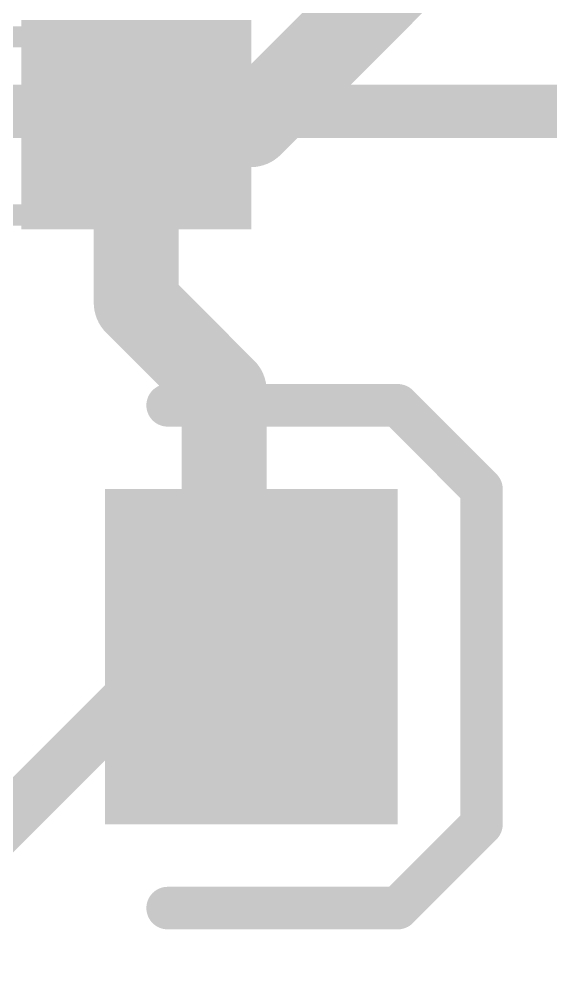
# Model space of a CAD drawing. Extents: x -33 to 74, y -11 to 28.
# Drawn here: x 26.96 to 29.502, y 11.2 to 15.744 of the extents above; entities that cross this region are included whole.
import ezdxf

# ---------------------------------------------------------------- set-up
doc = ezdxf.new("R2010")
doc.units = 0
for name, color, linetype in [('1', 12, 'CONTINUOUS'), ('16', 132, 'CONTINUOUS'), ('21', 41, 'CONTINUOUS'), ('51', 53, 'CONTINUOUS')]:
    doc.layers.add(name, color=color, linetype=linetype)

# ---------------------------------------------------------------- blocks, each defined once
blk = doc.blocks.new('RECT')
blk.add_solid([(-0.5, -0.5), (0.5, -0.5), (-0.5, 0.5), (0.5, 0.5)])

msp = doc.modelspace()

# ---------------------------------------------------------------- linework, layer by layer
at = {"layer": '1'}
for points, const_width in [([(29.083, 16.256), (28.067, 15.24)], 0.4064), ([(27.52, 15.24), (27.52, 14.39)], 0.4064), ([(28.067, 15.24), (27.52, 15.24)], 0.4064), ([(27.52, 14.39), (27.94, 13.97)], 0.4064), ([(27.94, 13.97), (27.94, 12.83)], 0.4064), ([(27.94, 12.83), (28.07, 12.7)], 0.4064), ([(25.82, 10.834), (27.686, 12.7)], 0.254), ([(28.07, 12.7), (27.686, 12.7)], 0.254)]:
    msp.add_lwpolyline(points, dxfattribs=dict(at, const_width=const_width))
for points, const_width in [([(27.6216, 15.24, 1), (27.4184, 15.24)], 0.2032), ([(27.52, 15.3416, 1), (27.52, 15.1384)], 0.2032), ([(27.9952, 15.3118, 1), (28.1388, 15.1682)], 0.2032), ([(28.067, 15.1384, 1), (28.067, 15.3416)], 0.2032), ([(27.5918, 14.4618, 1), (27.4482, 14.3182)], 0.2032), ([(27.4184, 14.39, 1), (27.6216, 14.39)], 0.2032), ([(28.0416, 13.97, 1), (27.8384, 13.97)], 0.2032), ([(27.8682, 13.8982, 1), (28.0118, 14.0418)], 0.2032), ([(28.0118, 12.9018, 1), (27.8682, 12.7582)], 0.2032), ([(27.8384, 12.83, 1), (28.0416, 12.83)], 0.2032), ([(27.9982, 12.6282, 1), (28.1418, 12.7718)], 0.2032), ([(27.686, 12.7635, 1), (27.686, 12.6365)], 0.127), ([(27.7309, 12.6551, 1), (27.6411, 12.7449)], 0.127), ([(28.07, 12.6365, 1), (28.07, 12.7635)], 0.127)]:
    msp.add_lwpolyline(points, format="xyb", dxfattribs=dict(at, const_width=const_width))
at = {"layer": '16', "const_width": 0.254}
msp.add_lwpolyline([(17.7165, 15.3035), (30.7975, 15.3035)], dxfattribs=at)
at = {"layer": '21', "const_width": 0.2032}
for points in [[(28.77, 13.9), (27.67, 13.9)], [(29.17, 13.5), (28.77, 13.9)], [(29.17, 11.9), (29.17, 13.5)], [(28.77, 11.5), (29.17, 11.9)], [(27.67, 11.5), (28.77, 11.5)]]:
    msp.add_lwpolyline(points, dxfattribs=at)
at = {"layer": '21', "const_width": 0.1016}
for points in [[(27.67, 13.9508, 1), (27.67, 13.8492)], [(28.8059, 13.9359, 1), (28.7341, 13.8641)], [(28.77, 13.8492, 1), (28.77, 13.9508)], [(29.2208, 13.5, 1), (29.1192, 13.5)], [(29.1341, 13.4641, 1), (29.2059, 13.5359)], [(29.2059, 11.8641, 1), (29.1341, 11.9359)], [(29.1192, 11.9, 1), (29.2208, 11.9)], [(27.67, 11.5508, 1), (27.67, 11.4492)], [(28.77, 11.4492, 1), (28.77, 11.5508)], [(28.7341, 11.5359, 1), (28.8059, 11.4641)]]:
    msp.add_lwpolyline(points, format="xyb", dxfattribs=at)
at = {"layer": '51', "const_width": 0.1016}
for points in [[(27.026, 15.659), (26.314, 15.659)], [(27.026, 14.808), (26.314, 14.808)]]:
    msp.add_lwpolyline(points, dxfattribs=at)
at = {"layer": '51', "const_width": 0.0508}
for points in [[(27.026, 15.6336, 1), (27.026, 15.6844)], [(27.026, 14.7826, 1), (27.026, 14.8334)]]:
    msp.add_lwpolyline(points, format="xyb", dxfattribs=at)

# ---------------------------------------------------------------- block references
at = {"layer": '1', "xscale": 1.1, "rotation": 180}
msp.add_blockref('RECT', (27.52, 15.24), dxfattribs=at)
at = {"layer": '1', "xscale": 1.6, "yscale": 1.4, "rotation": 90}
msp.add_blockref('RECT', (28.07, 12.7), dxfattribs=at)
at = {"layer": '51', "xscale": 0.5001, "yscale": 0.95, "rotation": 180}
msp.add_blockref('RECT', (27.2582, 15.2349), dxfattribs=at)

doc.saveas('drawing.dxf')
